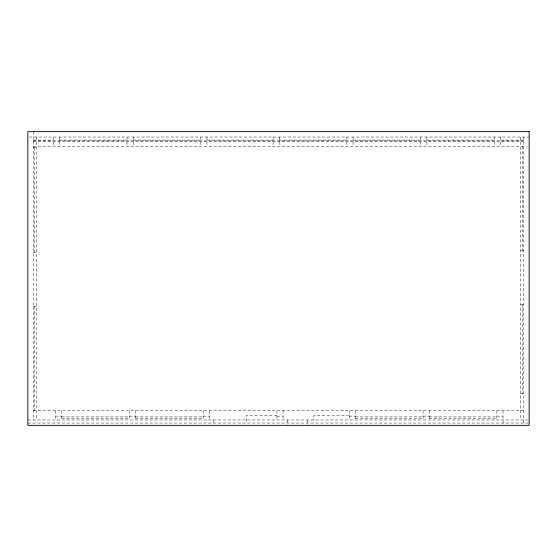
<?xml version="1.0" encoding="UTF-8"?>
<svg xmlns="http://www.w3.org/2000/svg" width="557" height="557" viewBox="0 0 557 557"><rect width="100%" height="100%" fill="white"/><g stroke="black" fill="none" stroke-linecap="round" stroke-linejoin="round"><path stroke-width="0.42" stroke-dasharray="2.79 2.09" d="M29.389 137.029L529.15 137.029M33.232 140.106L53.221 140.106M59.376 140.106L127.031 140.106M133.186 140.106L200.847 140.106M206.995 140.106L273.118 140.106M279.266 140.106L346.927 140.106M353.082 140.106L420.737 140.106M426.892 140.106L494.553 140.106M500.701 140.106L523.768 140.106M33.232 140.872L523.768 140.872M33.232 141.645L523.768 141.645M33.232 146.254L523.768 146.254M33.232 147.793L36.309 147.793M520.691 250.824L523.768 250.824M33.232 252.356L36.309 252.356M520.691 304.644L523.768 304.644M33.232 306.176L36.309 306.176M520.691 393.827L523.768 393.827M33.232 410.746L523.768 410.746M276.961 415.355L246.208 415.355L246.208 423.048M349.239 415.355L313.87 415.355L313.87 419.971M55.526 416.128L61.681 416.128M129.342 416.128L135.49 416.128M203.152 416.128L209.3 416.128M276.961 416.128L283.116 416.128M349.239 416.128L355.387 416.128M423.048 416.128L429.196 416.128M496.858 416.128L503.006 416.128M61.681 416.894L129.342 416.894M135.49 416.894L203.152 416.894M355.387 416.894L423.048 416.894M429.196 416.894L496.858 416.894M61.681 418.432L129.342 418.432M135.49 418.432L203.152 418.432M355.387 418.432L423.048 418.432M429.196 418.432L496.858 418.432M27.85 419.971L529.15 419.971M27.85 423.048L529.15 423.048M523.768 137.029L523.768 423.048M522.229 146.254L522.229 250.824M522.229 304.644L522.229 393.827M520.691 137.029L520.691 419.971M503.006 410.746L503.006 423.048M500.701 137.029L500.701 146.254M496.858 410.746L496.858 419.971M494.553 137.029L494.553 146.254M429.196 410.746L429.196 419.971M426.892 137.029L426.892 146.254M423.048 410.746L423.048 419.971M420.737 137.029L420.737 146.254M355.387 410.746L355.387 419.971M353.082 137.029L353.082 146.254M349.239 410.746L349.239 419.971M346.927 137.029L346.927 146.254M307.715 419.971L307.715 425.353M287.725 419.971L287.725 425.353M283.116 410.746L283.116 419.971M279.266 137.029L279.266 146.254M276.961 410.746L276.961 419.971M273.118 137.029L273.118 146.254M213.143 419.971L213.143 423.048M209.3 410.746L209.3 419.971M206.995 137.029L206.995 146.254M203.152 410.746L203.152 419.971M200.847 137.029L200.847 146.254M135.49 410.746L135.49 419.971M133.186 137.029L133.186 146.254M129.342 410.746L129.342 419.971M127.031 137.029L127.031 146.254M61.681 410.746L61.681 419.971M59.376 137.029L59.376 146.254M55.526 410.746L55.526 419.971M53.221 137.029L53.221 146.254M36.309 137.029L36.309 419.971M34.771 147.793L34.771 252.356M34.771 306.176L34.771 410.746M33.232 131.647L33.232 419.971"/><path stroke-width="0.84" d="M529.15 131.647L27.85 131.647L27.85 425.353L529.15 425.353L529.15 131.647"/></g></svg>
